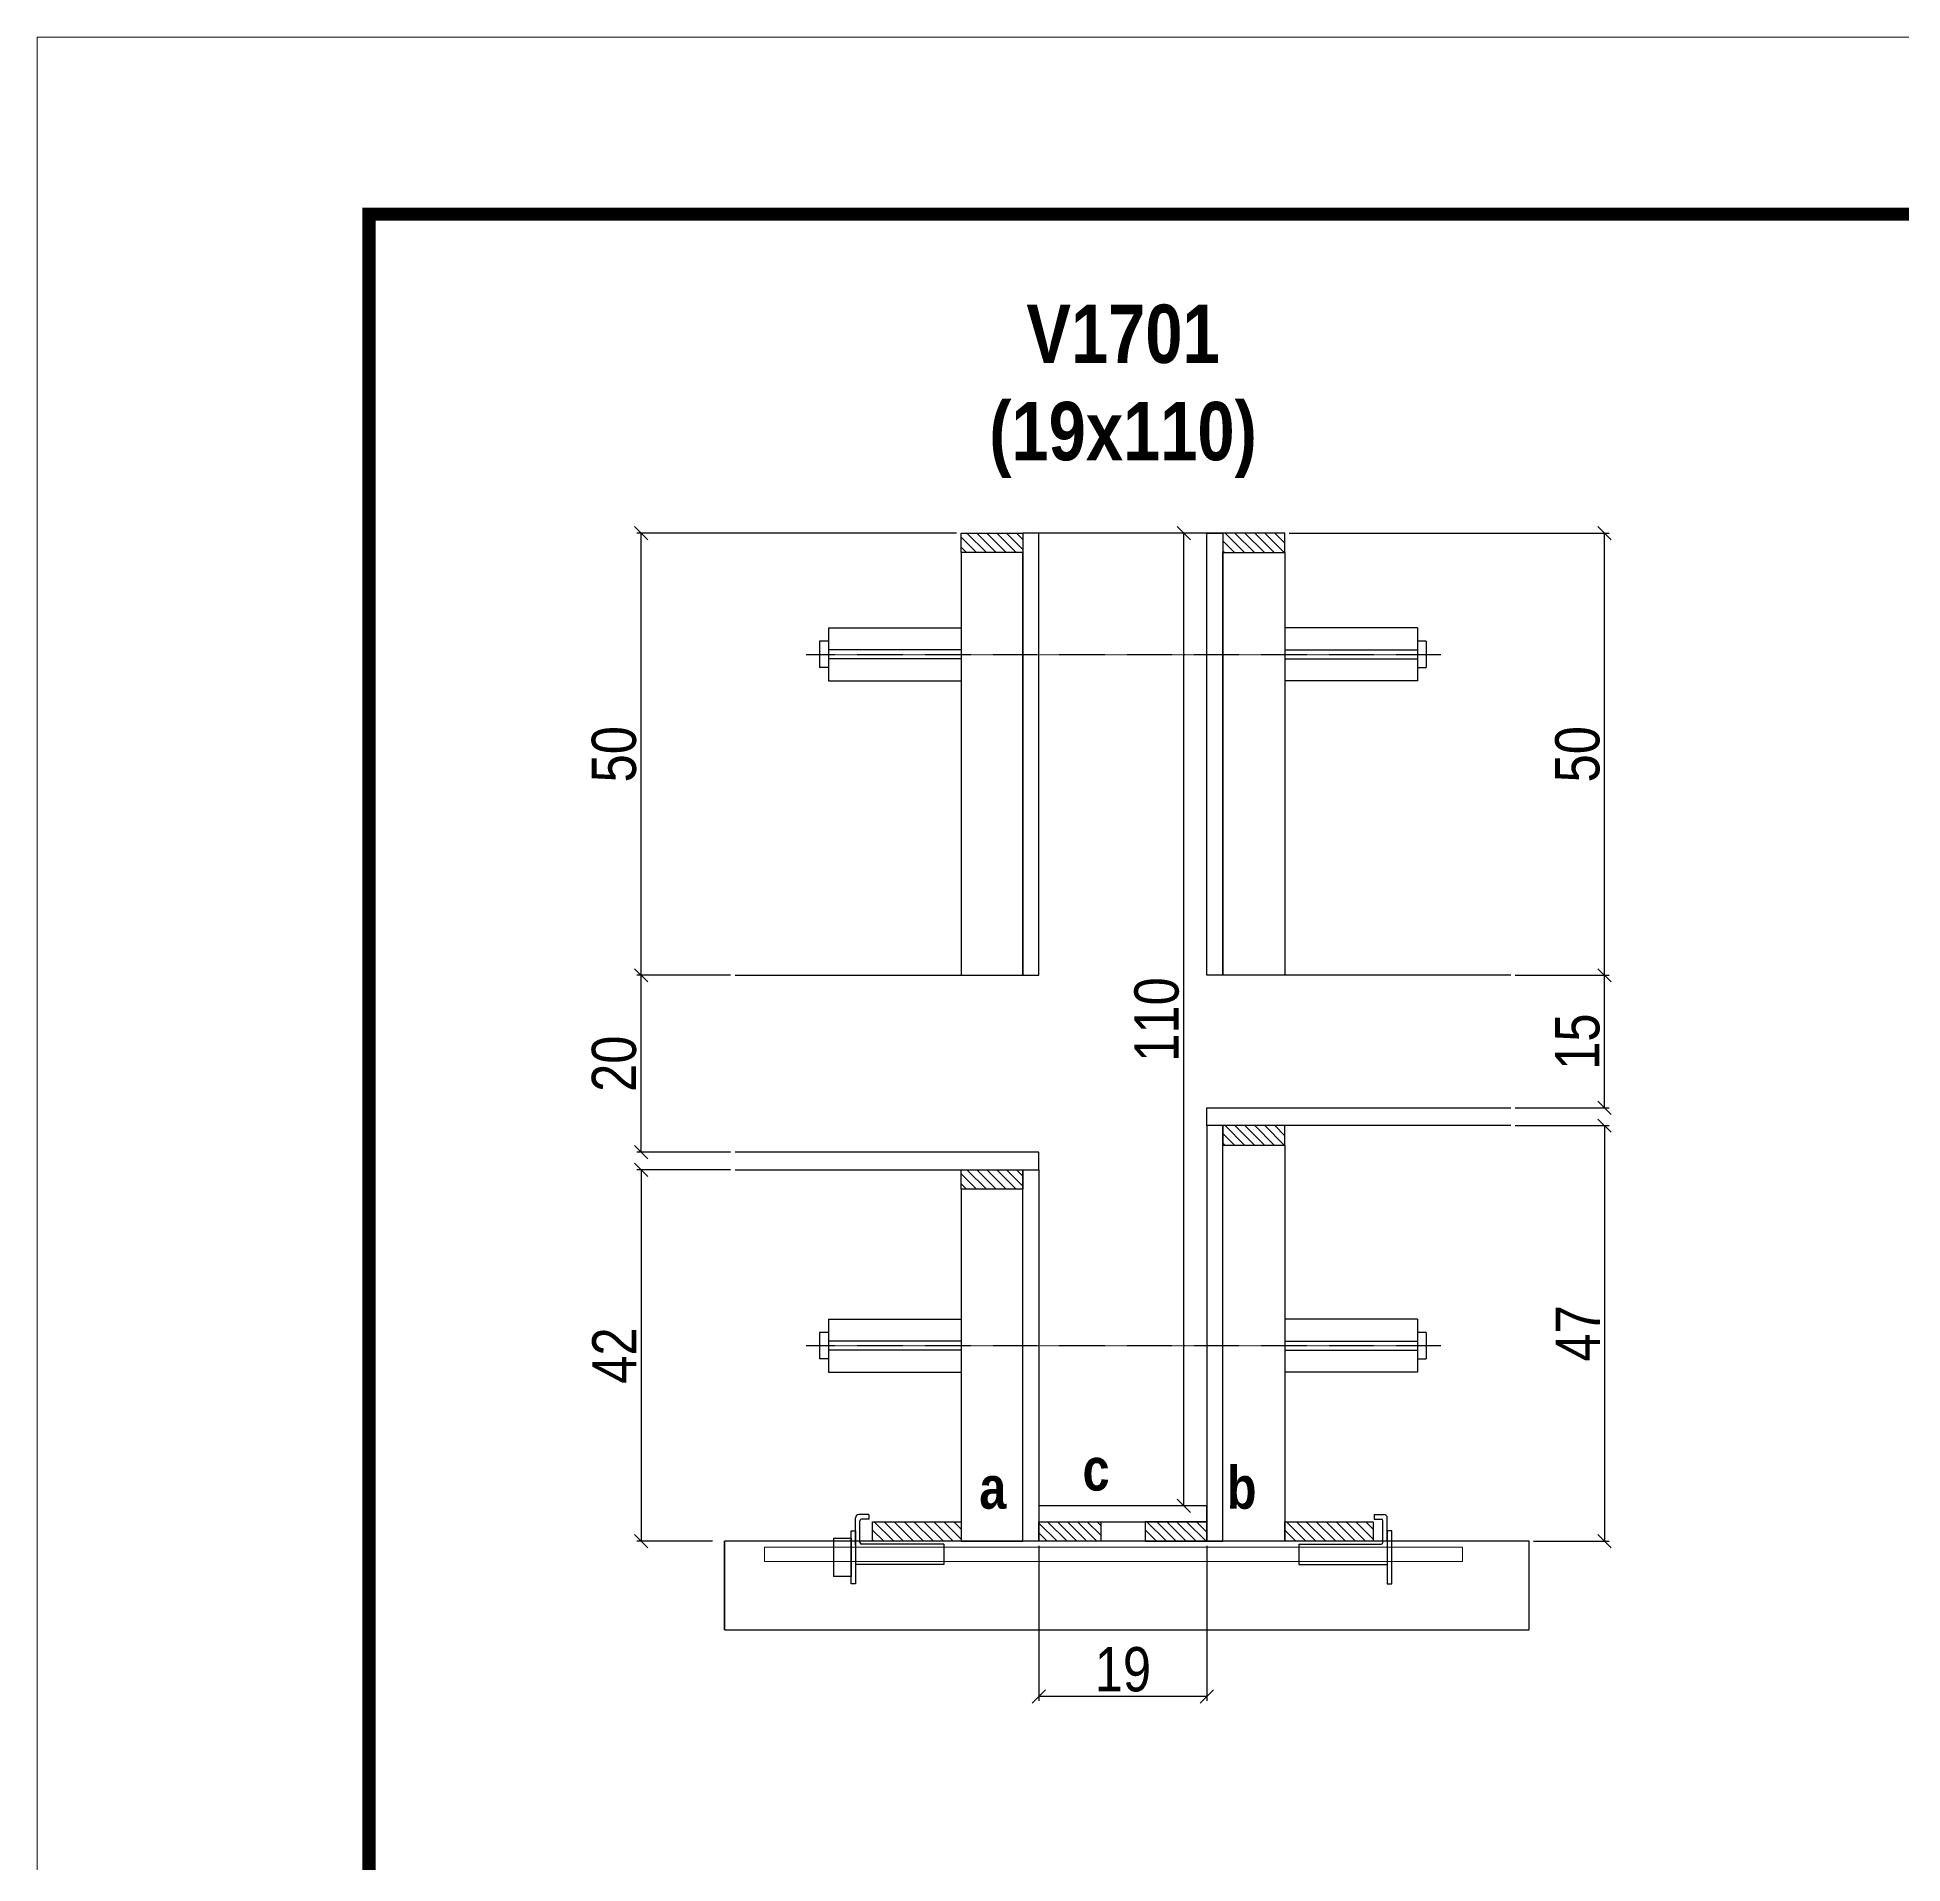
# Model space of a CAD drawing. Extents: x 3309 to 10008, y -2522 to 14608.
# Drawn here: x 4907.9 to 5329.7, y 13046.2 to 13459.3 of the extents above; entities that cross this region are included whole.
import ezdxf

# ---------------------------------------------------------------- set-up
doc = ezdxf.new("R2010")
doc.units = 0
doc.linetypes.add('DASHED', pattern=[0.75, 0.5, -0.25])
doc.linetypes.add('HIDDEN', pattern=[0.375, 0.25, -0.125])
for name, color, linetype in [('barrote', 251, 'Continuous'), ('COTA', 241, 'Continuous'), ('detalhes', 4, 'Continuous'), ('NOMENCLATURA', 7, 'Continuous'), ('Painéis', 200, 'Continuous'), ('presilha', 1, 'Continuous'), ('SARR_2.2x10', 60, 'Continuous'), ('SARR_2.2x7', 40, 'Continuous'), ('SARR_3.5x7', 81, 'Continuous'), ('TENSOR', 3, 'Continuous')]:
    doc.layers.add(name, color=color, linetype=linetype)
for name, color, linetype, lineweight in [('CONCRETO', 251, 'Continuous', 25), ('Folhas', 255, 'Continuous', 9), ('SARRAFO DE PRESSAO', 251, 'DASHED', 9), ('SCO-___-LAJ', 2, 'Continuous', 0)]:
    doc.layers.add(name, color=color, linetype=linetype, lineweight=lineweight)
doc.styles.add('COTA TECNICA 2X', font='techl___.ttf', dxfattribs={"height": 10})
doc.styles.add('TECNICA', font='techb___.ttf', dxfattribs={"height": 10})
doc.dimstyles.new('SECAO', dxfattribs={"dimscale": 0.333333, "dimtxt": 5, "dimasz": 9, "dimexe": 3, "dimexo": 3, "dimgap": 3, "dimtad": 1, "dimdec": 1, "dimlfac": 0.5, "dimzin": 12, "dimdsep": 46, "dimtxsty": 'COTA TECNICA 2X', "dimblk1": 'OBLIQUE', "dimblk2": 'OBLIQUE', "dimsah": 1, "dimcen": 0.9, "dimclrd": 4, "dimclre": 4, "dimclrt": 240, "dimadec": 1, "dimazin": 3, "dimtfac": 1, "dimtdec": 1, "dimtmove": 0, "dimatfit": 3, "dimfxl": 1, "dimtolj": 1, "dimtzin": 12, "dimarcsym": 0})
pattern_1 = [(135, (38369.876, -110393.0338), (-1.122532015, -1.122532015), [])]
pattern_2 = [(135, (38284.276, -110169.4338), (-1.122532015, -1.122532015), [])]

# ---------------------------------------------------------------- blocks, each defined once
blk = doc.blocks.new('9999999999')
at = {"layer": 'Folhas'}
blk.add_lwpolyline([(98138.98, 34190.21), (99623.98, 34190.21), (99623.98, 35240.21), (98138.98, 35240.21)], close=True, dxfattribs=at)
at = {"layer": 'Folhas', "color": 30, "const_width": 3}
blk.add_lwpolyline([(98213.98, 34230.21), (99583.98, 34230.21), (99583.98, 35200.21), (98213.98, 35200.21)], close=True, dxfattribs=at)
blk = doc.blocks.new('_Oblique')
at = {"color": 0, "linetype": 'ByBlock', "lineweight": -2}
blk.add_line((-0.5, -0.5), (0.5, 0.5), dxfattribs=at)
blk = doc.blocks.new('*D2396')
at = {"layer": 'COTA', "color": 4, "lineweight": -2, "transparency": 16777216}
for p, q in [((5134.34, 13118.14), (5134.34, 13083.04)), ((5172.34, 13118.14), (5172.34, 13083.04)), ((5172.34, 13084.04), (5134.34, 13084.04))]:
    blk.add_line(p, q, dxfattribs=at)
at = {"layer": 'Defpoints', "color": 0, "transparency": 16777216}
for p in [(5134.34, 13119.14), (5172.34, 13119.14), (5134.34, 13084.04)]:
    blk.add_point(p, dxfattribs=at)
at = {"layer": 'COTA', "color": 4, "lineweight": -2, "transparency": 16777216, "xscale": 3, "yscale": 3, "zscale": 3, "rotation": 180}
blk.add_blockref('_Oblique', (5134.34, 13084.04), dxfattribs=at)
at = {"layer": 'COTA', "color": 4, "lineweight": -2, "transparency": 16777216, "xscale": 3, "yscale": 3, "zscale": 3}
blk.add_blockref('_Oblique', (5172.34, 13084.04), dxfattribs=at)
at = {"layer": 'COTA', "color": 240, "transparency": 16777216, "insert": (5153.34, 13090.13), "char_height": 10, "attachment_point": 5, "style": 'COTA TECNICA 2X'}
blk.add_mtext('\\A1;19', dxfattribs=at)
blk = doc.blocks.new('PRESILHA METÁLICA 1')
at = {"layer": 'presilha'}
for p, q in [((7.5, 10.64), (7.5, 19.86)), ((12, 21), (8.64, 21)), ((12, 19.5), (9.57, 19.5)), ((12, 21), (12, 19.5)), ((0, 13), (6, 13)), ((0, 13), (0, 0)), ((6, 15.5), (7.5, 15.5)), ((6, -2.5), (6, 15.5)), ((6, 13), (6, 0)), ((7.5, 15.5), (7.5, -2.5)), ((9, 11.57), (9, 18.93)), ((37.5, 11), (9.57, 11)), ((37.5, 11), (37.5, 4.1)), ((6, 0), (0, 0)), ((37.5, 4.1), (7.5, 4.1)), ((7.5, -2.5), (6, -2.5))]:
    blk.add_line(p, q, dxfattribs=at)
for centre, radius, start, end in [((8.64, 19.86), 1.14, 90, 180), ((9.57, 18.93), 0.57, 90, 180), ((9.57, 11.57), 0.57, 180, 270)]:
    blk.add_arc(centre, radius, start, end, dxfattribs=at)
blk = doc.blocks.new('PRESILHA METÁLICA 2')
at = {"layer": 'presilha'}
for p, q in [((-5.25, 23.5), (-5.25, 22)), ((-5.25, 23.5), (-1.89, 23.5)), ((-5.25, 22), (-2.82, 22)), ((-2.25, 14.07), (-2.25, 21.43)), ((-0.75, 14.64), (-0.75, 22.36)), ((-30.75, 13.5), (-30.75, 6.6)), ((-30.75, 13.5), (-2.82, 13.5)), ((0.75, 18), (-0.75, 18)), ((-0.75, 18), (-0.75, 0)), ((0.75, 0), (0.75, 18)), ((-30.75, 6.6), (-0.75, 6.6)), ((-0.75, 0), (0.75, 0))]:
    blk.add_line(p, q, dxfattribs=at)
for centre, radius, start, end in [((-2.82, 21.43), 0.57, 0, 90), ((-1.89, 22.36), 1.14, 0, 90), ((-2.82, 14.07), 0.57, 270, 0)]:
    blk.add_arc(centre, radius, start, end, dxfattribs=at)
blk = doc.blocks.new('*D2397')
at = {"layer": 'COTA', "color": 4, "lineweight": -2, "transparency": 16777216}
for p, q in [((5242.04, 13213.14), (5263.26, 13213.14)), ((5262.26, 13213.14), (5262.26, 13119.14)), ((5246.15, 13119.14), (5263.26, 13119.14))]:
    blk.add_line(p, q, dxfattribs=at)
at = {"layer": 'Defpoints', "color": 0, "transparency": 16777216}
for p in [(5241.04, 13213.14), (5245.15, 13119.14), (5262.26, 13119.14)]:
    blk.add_point(p, dxfattribs=at)
at = {"layer": 'COTA', "color": 4, "lineweight": -2, "transparency": 16777216, "xscale": 3, "yscale": 3, "zscale": 3}
for p, rotation in [((5262.26, 13213.14), 90), ((5262.26, 13119.14), 270)]:
    blk.add_blockref('_Oblique', p, dxfattribs=dict(at, rotation=rotation))
at = {"layer": 'COTA', "color": 240, "transparency": 16777216, "insert": (5256.18, 13166.14), "char_height": 10, "attachment_point": 5, "rotation": 90, "style": 'COTA TECNICA 2X'}
blk.add_mtext('\\A1;47', dxfattribs=at)
blk = doc.blocks.new('*D2398')
at = {"layer": 'COTA', "color": 4, "lineweight": -2, "transparency": 16777216}
for p, q in [((5171.34, 13347.14), (5166.1, 13347.14)), ((5167.1, 13127.14), (5167.1, 13347.14)), ((5171.34, 13127.14), (5166.1, 13127.14))]:
    blk.add_line(p, q, dxfattribs=at)
at = {"layer": 'Defpoints', "color": 0, "transparency": 16777216}
for p in [(5167.1, 13347.14), (5172.34, 13347.14), (5172.34, 13127.14)]:
    blk.add_point(p, dxfattribs=at)
at = {"layer": 'COTA', "color": 4, "lineweight": -2, "transparency": 16777216, "xscale": 3, "yscale": 3, "zscale": 3}
for p, rotation in [((5167.1, 13347.14), 90), ((5167.1, 13127.14), 270)]:
    blk.add_blockref('_Oblique', p, dxfattribs=dict(at, rotation=rotation))
at = {"layer": 'COTA', "color": 240, "transparency": 16777216, "insert": (5161, 13237.14), "char_height": 10, "attachment_point": 5, "rotation": 90, "style": 'COTA TECNICA 2X'}
blk.add_mtext('\\A1;110', dxfattribs=at)
blk = doc.blocks.new('*D2399')
at = {"layer": 'COTA', "color": 4, "lineweight": -2, "transparency": 16777216}
for p, q in [((5242.04, 13247.14), (5263.26, 13247.14)), ((5262.26, 13217.14), (5262.26, 13247.14)), ((5242.04, 13217.14), (5263.26, 13217.14))]:
    blk.add_line(p, q, dxfattribs=at)
at = {"layer": 'Defpoints', "color": 0, "transparency": 16777216}
for p in [(5241.04, 13247.14), (5262.26, 13247.14), (5241.04, 13217.14)]:
    blk.add_point(p, dxfattribs=at)
at = {"layer": 'COTA', "color": 4, "lineweight": -2, "transparency": 16777216, "xscale": 3, "yscale": 3, "zscale": 3}
for p, rotation in [((5262.26, 13247.14), 90), ((5262.26, 13217.14), 270)]:
    blk.add_blockref('_Oblique', p, dxfattribs=dict(at, rotation=rotation))
at = {"layer": 'COTA', "color": 240, "transparency": 16777216, "insert": (5256.15, 13232.14), "char_height": 10, "attachment_point": 5, "rotation": 90, "style": 'COTA TECNICA 2X'}
blk.add_mtext('\\A1;15', dxfattribs=at)
blk = doc.blocks.new('*D2403')
at = {"layer": 'COTA', "color": 4, "lineweight": -2, "transparency": 16777216}
for p, q in [((5190.94, 13347.14), (5263.26, 13347.14)), ((5262.26, 13247.14), (5262.26, 13347.14)), ((5242.04, 13247.14), (5263.26, 13247.14))]:
    blk.add_line(p, q, dxfattribs=at)
at = {"layer": 'Defpoints', "color": 0, "transparency": 16777216}
for p in [(5189.94, 13347.14), (5262.26, 13347.14), (5241.04, 13247.14)]:
    blk.add_point(p, dxfattribs=at)
at = {"layer": 'COTA', "color": 4, "lineweight": -2, "transparency": 16777216, "xscale": 3, "yscale": 3, "zscale": 3}
for p, rotation in [((5262.26, 13347.14), 90), ((5262.26, 13247.14), 270)]:
    blk.add_blockref('_Oblique', p, dxfattribs=dict(at, rotation=rotation))
at = {"layer": 'COTA', "color": 240, "transparency": 16777216, "insert": (5256.15, 13297.14), "char_height": 10, "attachment_point": 5, "rotation": 90, "style": 'COTA TECNICA 2X'}
blk.add_mtext('\\A1;50', dxfattribs=at)
blk = doc.blocks.new('*D2400')
at = {"layer": 'COTA', "color": 4, "lineweight": -2, "transparency": 16777216}
for p, q in [((5064.64, 13203.14), (5043.42, 13203.14)), ((5044.42, 13203.14), (5044.42, 13119.14)), ((5060.52, 13119.14), (5043.42, 13119.14))]:
    blk.add_line(p, q, dxfattribs=at)
at = {"layer": 'Defpoints', "color": 0, "transparency": 16777216}
for p in [(5065.64, 13203.14), (5044.42, 13119.14), (5061.52, 13119.14)]:
    blk.add_point(p, dxfattribs=at)
at = {"layer": 'COTA', "color": 4, "lineweight": -2, "transparency": 16777216, "xscale": 3, "yscale": 3, "zscale": 3}
for p, rotation in [((5044.42, 13203.14), 90), ((5044.42, 13119.14), 270)]:
    blk.add_blockref('_Oblique', p, dxfattribs=dict(at, rotation=rotation))
at = {"layer": 'COTA', "color": 240, "transparency": 16777216, "insert": (5038.35, 13161.14), "char_height": 10, "attachment_point": 5, "rotation": 90, "style": 'COTA TECNICA 2X'}
blk.add_mtext('\\A1;42', dxfattribs=at)
blk = doc.blocks.new('*D2401')
at = {"layer": 'COTA', "color": 4, "lineweight": -2, "transparency": 16777216}
for p, q in [((5064.64, 13247.14), (5043.42, 13247.14)), ((5044.42, 13207.14), (5044.42, 13247.14)), ((5064.64, 13207.14), (5043.42, 13207.14))]:
    blk.add_line(p, q, dxfattribs=at)
at = {"layer": 'Defpoints', "color": 0, "transparency": 16777216}
for p in [(5044.42, 13247.14), (5065.64, 13247.14), (5065.64, 13207.14)]:
    blk.add_point(p, dxfattribs=at)
at = {"layer": 'COTA', "color": 4, "lineweight": -2, "transparency": 16777216, "xscale": 3, "yscale": 3, "zscale": 3}
for p, rotation in [((5044.42, 13247.14), 90), ((5044.42, 13207.14), 270)]:
    blk.add_blockref('_Oblique', p, dxfattribs=dict(at, rotation=rotation))
at = {"layer": 'COTA', "color": 240, "transparency": 16777216, "insert": (5038.32, 13227.14), "char_height": 10, "attachment_point": 5, "rotation": 90, "style": 'COTA TECNICA 2X'}
blk.add_mtext('\\A1;20', dxfattribs=at)
blk = doc.blocks.new('*D2402')
at = {"layer": 'COTA', "color": 4, "lineweight": -2, "transparency": 16777216}
for p, q in [((5115.74, 13347.14), (5043.42, 13347.14)), ((5044.42, 13247.14), (5044.42, 13347.14)), ((5064.64, 13247.14), (5043.42, 13247.14))]:
    blk.add_line(p, q, dxfattribs=at)
at = {"layer": 'Defpoints', "color": 0, "transparency": 16777216}
for p in [(5044.42, 13347.14), (5116.74, 13347.14), (5065.64, 13247.14)]:
    blk.add_point(p, dxfattribs=at)
at = {"layer": 'COTA', "color": 4, "lineweight": -2, "transparency": 16777216, "xscale": 3, "yscale": 3, "zscale": 3}
for p, rotation in [((5044.42, 13347.14), 90), ((5044.42, 13247.14), 270)]:
    blk.add_blockref('_Oblique', p, dxfattribs=dict(at, rotation=rotation))
at = {"layer": 'COTA', "color": 240, "transparency": 16777216, "insert": (5038.31, 13297.14), "char_height": 10, "attachment_point": 5, "rotation": 90, "style": 'COTA TECNICA 2X'}
blk.add_mtext('\\A1;50', dxfattribs=at)

msp = doc.modelspace()

# ---------------------------------------------------------------- hatches: boundary and pattern name
at = {"layer": 'SARR_2.2x10'}
h = msp.add_hatch(dxfattribs=at)
h.set_pattern_fill('ANSI31', color=256, scale=0.5, angle=90)
h.set_pattern_definition([(135, (38290.276, -110393.0338), (-1.122532015, -1.122532015), [])])
h.paths.add_polyline_path([(5096.74, 13123.54), (5096.74, 13119.14), (5116.74, 13119.14), (5116.74, 13123.54)])
h = msp.add_hatch(dxfattribs=at)
h.set_pattern_fill('ANSI31', color=256, scale=0.5, angle=90)
h.set_pattern_definition([(135, (38383.476, -110393.0338), (-1.122532015, -1.122532015), [])])
h.paths.add_polyline_path([(5189.94, 13123.54), (5189.94, 13119.14), (5209.94, 13119.14), (5209.94, 13123.54)])
at = {"layer": 'SARR_2.2x7'}
h = msp.add_hatch(dxfattribs=at)
h.set_pattern_fill('ANSI31', color=256, scale=0.5, angle=90)
h.set_pattern_definition(pattern_2)
h.paths.add_polyline_path([(5130.74, 13347.14), (5130.74, 13342.74), (5116.74, 13342.74), (5116.74, 13347.14)])
h = msp.add_hatch(dxfattribs=at)
h.set_pattern_fill('ANSI31', color=256, scale=0.5, angle=90)
h.set_pattern_definition(pattern_2)
h.paths.add_polyline_path([(5175.94, 13347.14), (5175.94, 13342.74), (5189.94, 13342.74), (5189.94, 13347.14)])
h = msp.add_hatch(dxfattribs=at)
h.set_pattern_fill('ANSI31', color=256, scale=0.5, angle=90)
h.set_pattern_definition([(135, (38284.276, -110303.4338), (-1.122532015, -1.122532015), [])])
h.paths.add_polyline_path([(5175.94, 13213.14), (5175.94, 13208.74), (5189.94, 13208.74), (5189.94, 13213.14)])
h = msp.add_hatch(dxfattribs=at)
h.set_pattern_fill('ANSI31', color=256, scale=0.5, angle=90)
h.set_pattern_definition([(135, (38284.276, -110313.4338), (-1.122532015, -1.122532015), [])])
h.paths.add_polyline_path([(5130.74, 13203.14), (5130.74, 13198.74), (5116.74, 13198.74), (5116.74, 13203.14)])
h = msp.add_hatch(dxfattribs=at)
h.set_pattern_fill('ANSI31', color=256, scale=0.5, angle=90)
h.set_pattern_definition(pattern_1)
h.paths.add_polyline_path([(5148.34, 13119.14), (5148.34, 13123.54), (5134.34, 13123.54), (5134.34, 13119.14)])
h = msp.add_hatch(dxfattribs=at)
h.set_pattern_fill('ANSI31', color=256, scale=0.5, angle=90)
h.set_pattern_definition(pattern_1)
h.paths.add_polyline_path([(5158.34, 13123.54), (5158.34, 13119.14), (5172.34, 13119.14), (5172.34, 13123.54)])

# ---------------------------------------------------------------- linework, layer by layer
at = {"ltscale": 3}
for p, q in [((5086.74, 13325.73), (5086.74, 13313.73)), ((5086.74, 13325.73), (5116.74, 13325.73)), ((5219.94, 13325.73), (5189.94, 13325.73)), ((5219.94, 13325.73), (5219.94, 13313.73)), ((5084.74, 13322.73), (5084.74, 13316.73)), ((5086.74, 13322.73), (5084.74, 13322.73)), ((5116.74, 13320.73), (5086.74, 13320.73)), ((5189.94, 13320.73), (5219.94, 13320.73)), ((5221.94, 13322.73), (5219.94, 13322.73)), ((5221.94, 13322.73), (5221.94, 13316.73)), ((5086.74, 13316.73), (5084.74, 13316.73)), ((5116.74, 13318.73), (5086.74, 13318.73)), ((5189.94, 13318.73), (5219.94, 13318.73)), ((5219.94, 13316.73), (5221.94, 13316.73)), ((5086.74, 13313.73), (5116.74, 13313.73)), ((5219.94, 13313.73), (5189.94, 13313.73)), ((5086.74, 13169.38), (5086.74, 13157.38)), ((5086.74, 13169.38), (5116.74, 13169.38)), ((5219.94, 13169.38), (5189.94, 13169.38)), ((5219.94, 13169.38), (5219.94, 13157.38)), ((5084.74, 13166.38), (5084.74, 13160.38)), ((5086.74, 13166.38), (5084.74, 13166.38)), ((5116.74, 13164.38), (5086.74, 13164.38)), ((5189.94, 13164.38), (5219.94, 13164.38)), ((5221.94, 13166.38), (5219.94, 13166.38)), ((5221.94, 13166.38), (5221.94, 13160.38)), ((5086.74, 13160.38), (5084.74, 13160.38)), ((5116.74, 13162.38), (5086.74, 13162.38)), ((5189.94, 13162.38), (5219.94, 13162.38)), ((5219.94, 13160.38), (5221.94, 13160.38)), ((5086.74, 13157.38), (5116.74, 13157.38)), ((5219.94, 13157.38), (5189.94, 13157.38))]:
    msp.add_line(p, q, dxfattribs=at)
at = {"layer": 'barrote'}
msp.add_lwpolyline([(5063.28, 13099.14), (5245.2, 13099.14), (5245.2, 13119.14), (5063.28, 13119.14)], close=True, dxfattribs=at)
at = {"layer": 'CONCRETO', "linetype": 'Continuous'}
for p, q in [((5175.94, 13347.14), (5134.34, 13347.14)), ((5065.64, 13247.14), (5134.34, 13247.14)), ((5241.04, 13247.14), (5172.34, 13247.14))]:
    msp.add_line(p, q, dxfattribs=at)
at = {"layer": 'detalhes', "color": 250}
msp.add_line((5063.28, 13099.14), (5063.28, 13119.14), dxfattribs=at)
at = {"layer": 'Painéis', "linetype": 'Continuous'}
for points in [[(5130.74, 13247.14), (5134.34, 13247.14), (5134.34, 13347.14), (5130.74, 13347.14)], [(5175.94, 13247.14), (5172.34, 13247.14), (5172.34, 13347.14), (5175.94, 13347.14)], [(5175.94, 13119.14), (5175.94, 13213.14), (5172.34, 13213.14), (5172.34, 13119.14)], [(5130.74, 13119.14), (5130.74, 13203.14), (5134.34, 13203.14), (5134.34, 13119.14)], [(5172.34, 13127.14), (5134.34, 13127.14), (5134.34, 13123.54), (5172.34, 13123.54)]]:
    msp.add_lwpolyline(points, close=True, dxfattribs=at)
at = {"layer": 'Painéis', "linetype": 'Continuous', "elevation": 0}
for points in [[(5241.04, 13213.14), (5172.34, 13213.14), (5172.34, 13217.14), (5241.04, 13217.14)], [(5065.64, 13203.14), (5134.34, 13203.14), (5134.34, 13207.14), (5065.64, 13207.14)]]:
    msp.add_lwpolyline(points, dxfattribs=at)
at = {"layer": 'SARR_2.2x10'}
for points in [[(5096.74, 13123.54), (5116.74, 13123.54), (5116.74, 13119.14), (5096.74, 13119.14)], [(5189.94, 13123.54), (5209.94, 13123.54), (5209.94, 13119.14), (5189.94, 13119.14)]]:
    msp.add_lwpolyline(points, close=True, dxfattribs=at)
at = {"layer": 'SARR_2.2x7', "elevation": 0}
for points in [[(5116.74, 13347.14), (5130.74, 13347.14), (5130.74, 13342.74), (5116.74, 13342.74)], [(5189.94, 13347.14), (5175.94, 13347.14), (5175.94, 13342.74), (5189.94, 13342.74)], [(5189.94, 13213.14), (5175.94, 13213.14), (5175.94, 13208.74), (5189.94, 13208.74)], [(5116.74, 13203.14), (5130.74, 13203.14), (5130.74, 13198.74), (5116.74, 13198.74)]]:
    msp.add_lwpolyline(points, close=True, dxfattribs=at)
at = {"layer": 'SARR_2.2x7'}
for points in [[(5134.34, 13123.54), (5148.34, 13123.54), (5148.34, 13119.14), (5134.34, 13119.14)], [(5172.34, 13123.54), (5158.34, 13123.54), (5158.34, 13119.14), (5172.34, 13119.14)]]:
    msp.add_lwpolyline(points, close=True, dxfattribs=at)
at = {"layer": 'SARR_3.5x7'}
for points in [[(5130.74, 13342.74), (5116.74, 13342.74), (5116.74, 13247.14), (5130.74, 13247.14)], [(5175.94, 13342.74), (5189.94, 13342.74), (5189.94, 13247.14), (5175.94, 13247.14)], [(5175.94, 13208.74), (5189.94, 13208.74), (5189.94, 13119.14), (5175.94, 13119.14)], [(5130.74, 13198.74), (5116.74, 13198.74), (5116.74, 13119.14), (5130.74, 13119.14)]]:
    msp.add_lwpolyline(points, close=True, dxfattribs=at)
at = {"layer": 'SCO-___-LAJ', "color": 1}
msp.add_lwpolyline([(5072.28, 13117.8), (5230.12, 13117.8), (5230.12, 13114.6), (5072.28, 13114.6)], close=True, dxfattribs=at)
at = {"layer": 'TENSOR', "linetype": 'HIDDEN', "ltscale": 0.5}
for p, q in [((5081.74, 13319.73), (5225.24, 13319.73)), ((5081.74, 13163.38), (5225.24, 13163.38))]:
    msp.add_line(p, q, dxfattribs=at)

# ---------------------------------------------------------------- block references
at = {"layer": 'presilha', "xscale": 0.6666666666666666, "yscale": 0.6666666666666666, "zscale": 0.6666666666666666}
for name, p in [('PRESILHA METÁLICA 1', (5087.87, 13111.17)), ('PRESILHA METÁLICA 2', (5213.62, 13109.5))]:
    msp.add_blockref(name, p, dxfattribs=at)
at = {"layer": 'SARRAFO DE PRESSAO', "color": 6, "linetype": 'ByBlock'}
msp.add_blockref('9999999999', (-93231.11, -21780.92), dxfattribs=at)

# ---------------------------------------------------------------- texts
at = {"layer": 'detalhes', "style": 'TECNICA'}
for s, p in [('c', (5144.21, 13130.61)), ('b', (5176.84, 13126.49)), ('a', (5120.86, 13126.5))]:
    msp.add_text(s, height=9.6, dxfattribs=at).set_placement(p)
at = {"layer": 'NOMENCLATURA', "insert": (5153.37, 13398.83), "char_height": 13.2, "attachment_point": 2, "style": 'TECNICA'}
msp.add_mtext_dynamic_manual_height_columns('V1701\\P(19x110)', width=300.2766, gutter_width=1, heights=[0], dxfattribs=at)

# ---------------------------------------------------------------- dimensions: what is measured, and where the dimension line sits
at = {"layer": 'COTA'}
for base, p1, p2, picture, middle in [((5044.42, 13347.14), (5065.64, 13247.14), (5116.74, 13347.14), '*D2402', (5038.31, 13297.14)), ((5262.26, 13347.14), (5241.04, 13247.14), (5189.94, 13347.14), '*D2403', (5256.15, 13297.14)), ((5044.42, 13247.14), (5065.64, 13207.14), (5065.64, 13247.14), '*D2401', (5038.32, 13227.14)), ((5262.26, 13247.14), (5241.04, 13217.14), (5241.04, 13247.14), '*D2399', (5256.15, 13232.14)), ((5262.26, 13119.14, 0), (5241.04, 13213.14), (5245.15, 13119.14, 0), '*D2397', (5256.18, 13166.14, 0)), ((5044.42, 13119.14, 0), (5065.64, 13203.14), (5061.52, 13119.14, 0), '*D2400', (5038.35, 13161.14, 0))]:
    dim = msp.add_linear_dim(base=base, p1=p1, p2=p2, angle=90, dimstyle='SECAO', dxfattribs=at)
    dim.commit()
    dim.dimension.update_dxf_attribs({"geometry": picture, "text_midpoint": middle})
for base, p1, p2, angle, picture, middle in [((5167.1, 13347.14), (5172.34, 13127.14), (5172.34, 13347.14), 90, '*D2398', (5167.1, 13237.14)), ((5134.34, 13084.04), (5172.34, 13119.14), (5134.34, 13119.14), 180, '*D2396', (5153.34, 13084.04))]:
    dim = msp.add_linear_dim(base=base, p1=p1, p2=p2, angle=angle, dimstyle='SECAO', dxfattribs=at)
    dim.commit()
    dim.dimension.update_dxf_attribs({"geometry": picture, "text_midpoint": middle, "dimtype": 160})

doc.saveas('drawing.dxf')
